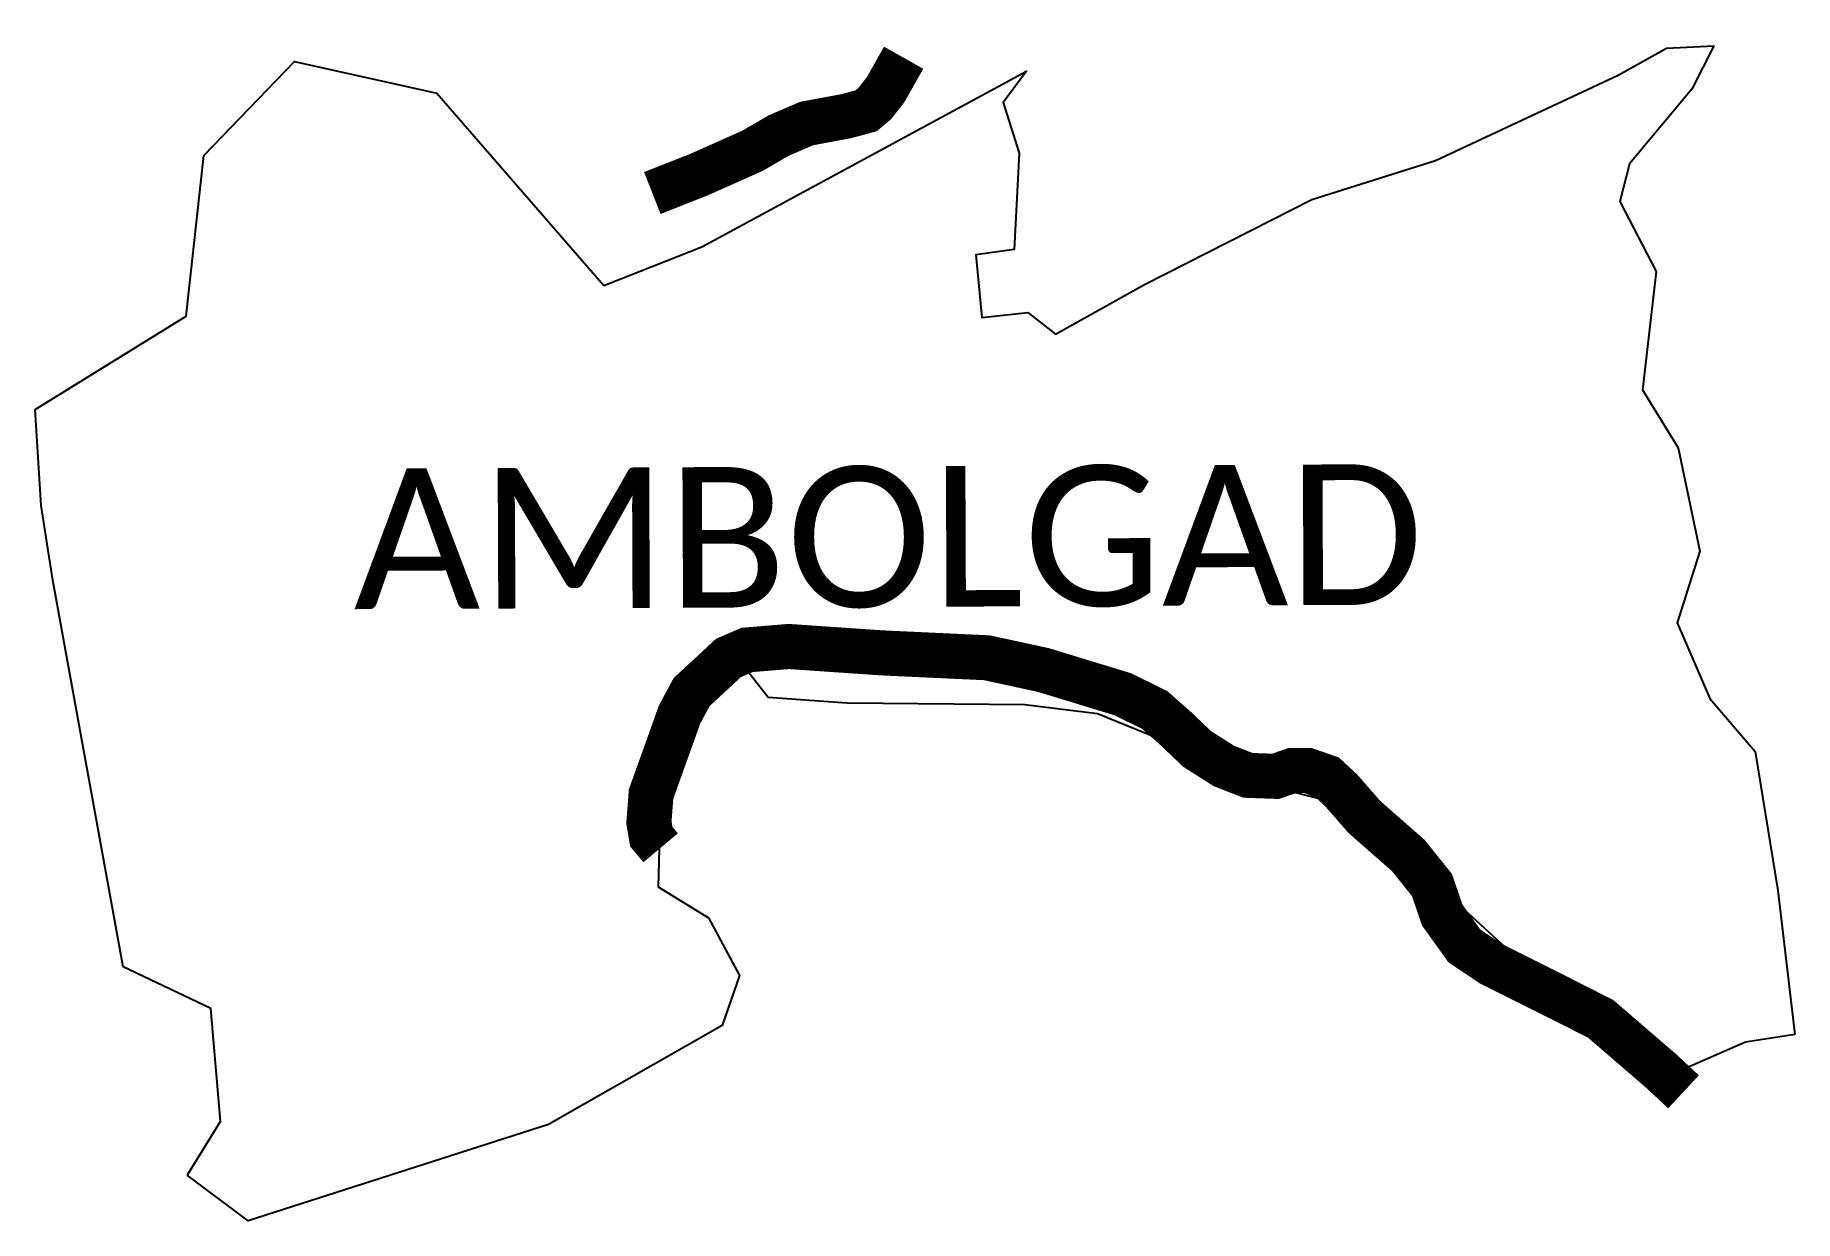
# Model space of a CAD drawing. Header units: metres. Extents: x 318300 to 322991, y 1840017 to 1876470.
# Drawn here: x 321038 to 322991, y 1840017 to 1841333 of the extents above; entities outside this region: 1.
import ezdxf

# ---------------------------------------------------------------- set-up
doc = ezdxf.new("R2010")
doc.units = ezdxf.units.M
for name, color, linetype in [('NATURALLY PROTECTED', 3, 'Continuous'), ('village', 3, 'Continuous'), ('VILLAGE NAME', 250, 'Continuous')]:
    doc.layers.add(name, color=color, linetype=linetype)
doc.styles.get("Standard").update_dxf_attribs({"font": 'Cambria Math.ttf'})

msp = doc.modelspace()

# ---------------------------------------------------------------- linework, layer by layer
at = {"layer": 'NATURALLY PROTECTED', "const_width": 50, "flags": 128}
msp.add_lwpolyline([(318325.5, 1876444.5), (318325.5, 1876444.5)], close=True, dxfattribs=at)
at = {"layer": 'NATURALLY PROTECTED', "color": 116, "true_color": 0x136734, "const_width": 50, "flags": 128}
for points in [[(321722.9, 1841157.9), (321775.5, 1841178.7), (321834.1, 1841204.8), (321863.4, 1841221.8), (321894.1, 1841235), (321938.1, 1841243.2), (321960.1, 1841249.1), (321969.9, 1841257.3), (321982.1, 1841272.9), (322001.9, 1841308.1)], [(321732.1, 1840431.3), (321721.8, 1840443.6), (321719.1, 1840459.5), (321721.5, 1840491), (321739.7, 1840541.6), (321753.2, 1840579.4), (321766.6, 1840604.2), (321788.8, 1840624.7), (321807.3, 1840641.9), (321828, 1840650.9), (321874.4, 1840654.7), (321978.1, 1840647.6), (322094.3, 1840642.2), (322157, 1840628.6), (322245.2, 1840601.7), (322280.6, 1840584.3), (322303, 1840564.6), (322327.5, 1840541.2), (322357.5, 1840522.1), (322384.3, 1840511.7), (322414.8, 1840510.6), (322433.9, 1840517.2), (322450.3, 1840517.2), (322472.1, 1840509.6), (322487.4, 1840495.4), (322513.6, 1840465.4), (322562.3, 1840422.7), (322588.5, 1840390), (322599.9, 1840356.7), (322624.5, 1840322.4), (322653.9, 1840302.7), (322726.2, 1840266.6), (322775.8, 1840241.5), (322842.9, 1840183.7), (322867.8, 1840160.5)]]:
    msp.add_lwpolyline(points, dxfattribs=at)
at = {"layer": 'village', "flags": 128}
msp.add_lwpolyline([(321243.4, 1840128.1), (321206.5, 1840068.1)], dxfattribs=at)
at = {"layer": 'village', "color": 3, "true_color": 0x00ff00}
for points in [[(321243.4, 1840128.1, 0), (321232.7, 1840253.1, 0), (321135.3, 1840299.2, 0), (321057.2, 1840728.3, 0), (321044.2, 1840811.2, 0), (321037.7, 1840917.6, 0), (321205.5, 1841021.4, 0), (321224.8, 1841199.6, 0), (321325.5, 1841303.8, 0), (321483.5, 1841268.7, 0), (321669.2, 1841055.3, 0), (321778, 1841098.2, 0), (322138.5, 1841293, 0), (322112.4, 1841258.3, 0), (322130.2, 1841202.1, 0), (322124.7, 1841095.4, 0), (322082.1, 1841089.5, 0), (322088.7, 1841019.8, 0), (322139.7, 1841025.5, 0), (322170.7, 1841001.3, 0), (322269.2, 1841056.6, 0), (322455.1, 1841150.9, 0), (322592.5, 1841193.9, 0), (322795.4, 1841288.7, 0), (322849, 1841318.5, 0), (322901.4, 1841321.4, 0), (322876.9, 1841273.2, 0), (322808, 1841190.2, 0), (322797.1, 1841148.7, 0), (322837.3, 1841070.9, 0), (322822.4, 1840939.7, 0), (322861.8, 1840875.3, 0), (322886, 1840760.6, 0), (322860.9, 1840681, 0), (322897.1, 1840597, 0), (322947.4, 1840538, 0), (322972.4, 1840383.8, 0), (322991.4, 1840224.3, 0)], [(322991.4, 1840224.3, 0), (322936.8, 1840215.6, 0), (322859.6, 1840182, 0), (322798.4, 1840202.9, 0), (322500.2, 1840476.4, 0), (322425.7, 1840495.1, 0), (322217.1, 1840579.9, 0), (322136.5, 1840589.9, 0), (321939.2, 1840591.7, 0), (321851.5, 1840598.1, 0), (321824.7, 1840632.3, 0), (321776.1, 1840612.3, 0), (321732.7, 1840513.5, 0), (321729.4, 1840388, 0), (321785.3, 1840353.6, 0), (321819.8, 1840289.5, 0), (321800.4, 1840234, 0), (321607.5, 1840124.3, 0), (321274.3, 1840017.4, 0), (321206.5, 1840068.1, 0)]]:
    msp.add_polyline3d(points, dxfattribs=at)

# ---------------------------------------------------------------- texts
at = {"layer": 'VILLAGE NAME', "insert": (321390.7, 1840852.1), "char_height": 155.989, "attachment_point": 1, "rotation": 0.2435}
msp.add_mtext_dynamic_manual_height_columns('{\\fCalibri|b0|i0|c0|p34;AMBOLGAD}', width=1385.684, gutter_width=779.9, heights=[0], dxfattribs=at)

doc.saveas('drawing.dxf')
